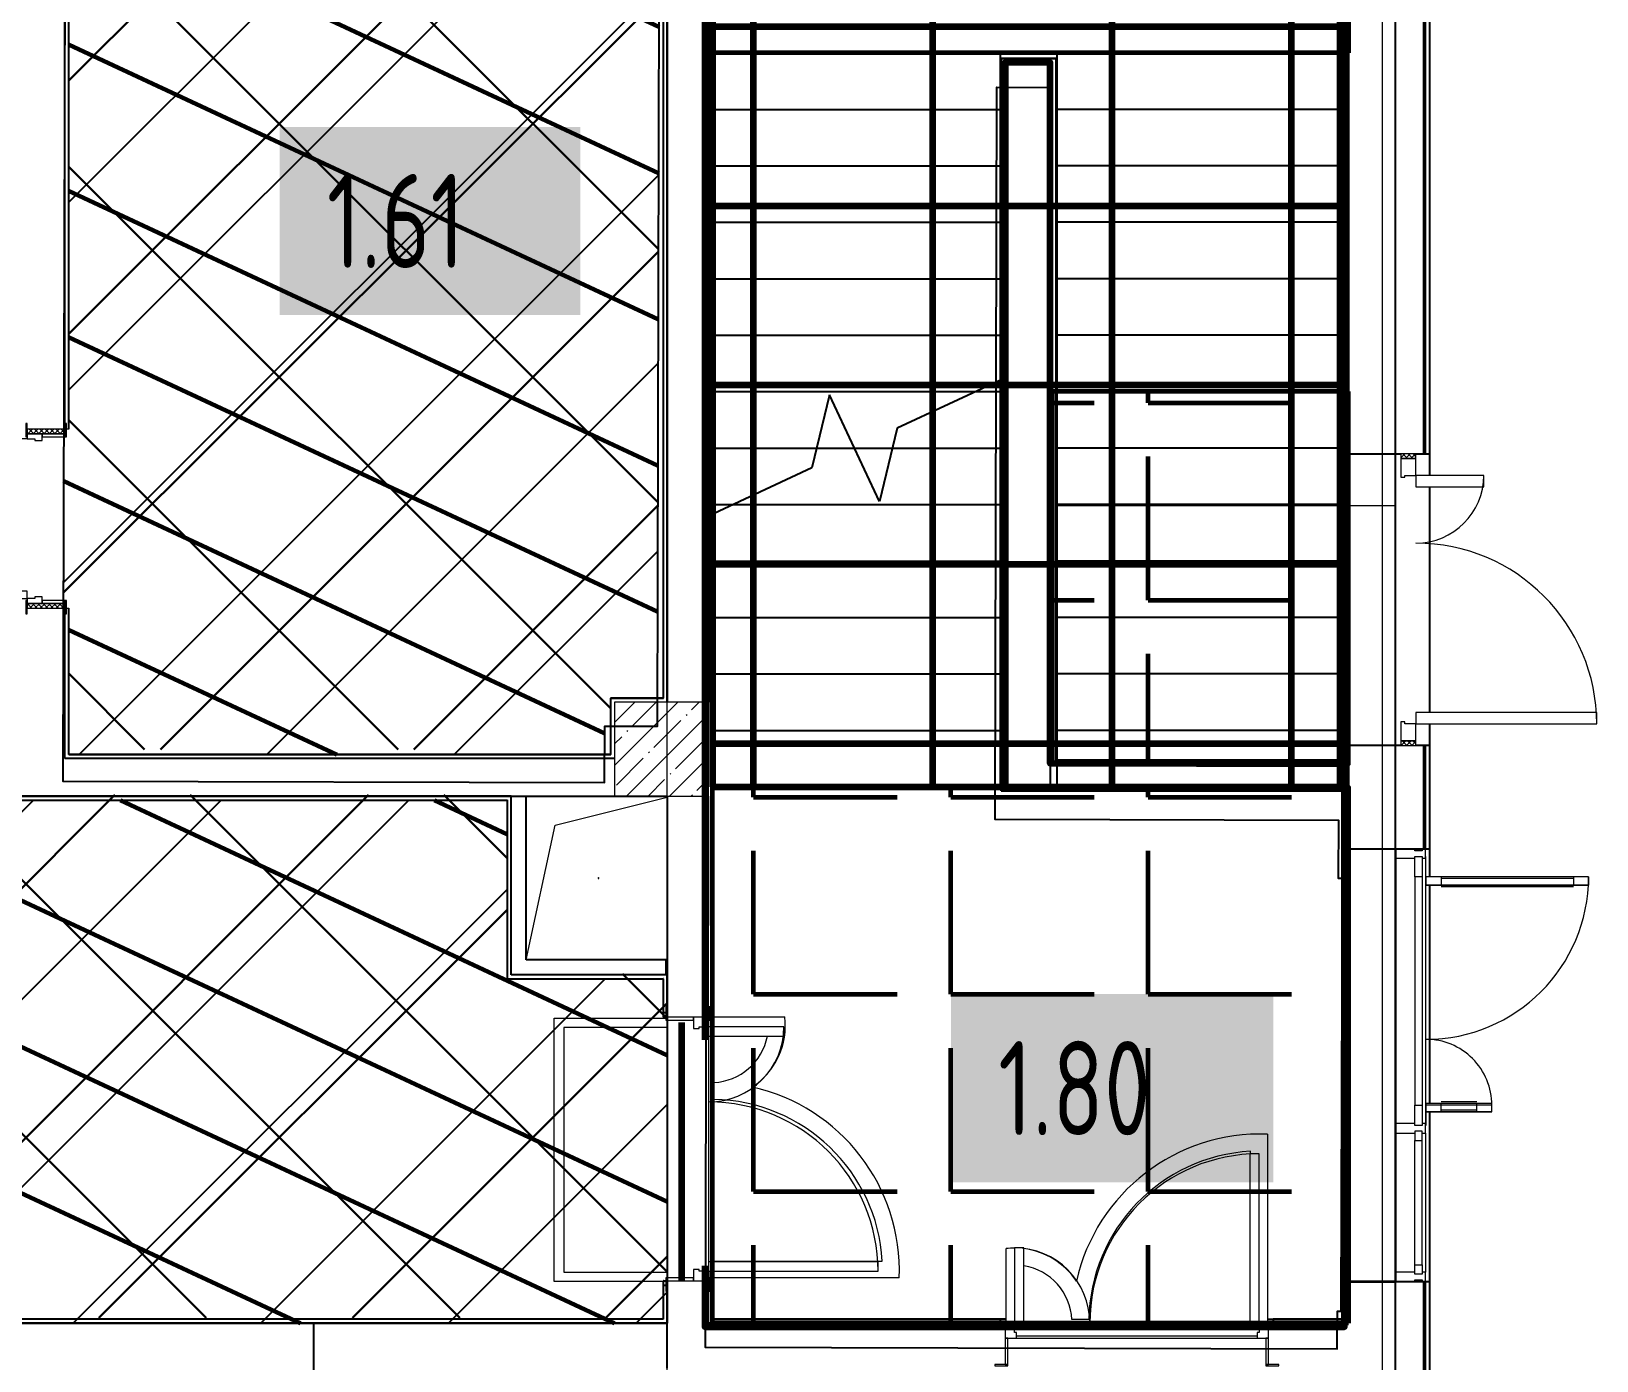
# Model space of a CAD drawing. Header units: millimetres. Extents: x -164500 to 426394, y -23753 to 102118.
# Drawn here: x 117896 to 126213, y 10264 to 17329 of the extents above; entities that cross this region are included whole.
import ezdxf

# ---------------------------------------------------------------- set-up
doc = ezdxf.new("R2010")
doc.units = ezdxf.units.MM
for name, color, linetype, lineweight in [('0) шлифовка', 5, 'Continuous', 60), ('284 стык. профилей', 1, 'Continuous', 120), ('336 лестницы', 150, 'Continuous', 120), ('374 ПК-4', 211, 'Continuous', 120), ('469 плитка КР10 лестницы', 130, 'Continuous', 60), ('474 плитка КР-1.1 лестницы', 150, 'Continuous', 60), ('5.2) Л-1 Линолеум', 100, 'Continuous', 30), ('A-DETL-GENF', 7, 'Continuous', 9), ('A-DOOR-2', 7, 'Continuous', 5), ('A-DOOR-FRAM-2', 7, 'Continuous', 5), ('A-FLOR', 7, 'Continuous', 9), ('A-GENM', 7, 'Continuous', 9), ('A-GLAZ', 7, 'Continuous', 9), ('A-GLAZ-1', 7, 'Continuous', 5), ('A-GLAZ-CWMG', 7, 'Continuous', 9), ('A-GLAZ-CWMG-1', 7, 'Continuous', 20), ('S-COLS-1', 7, 'Continuous', 5), ('Оси', 7, 'Continuous', 9)]:
    doc.layers.add(name, color=color, linetype=linetype, lineweight=lineweight)
doc.layers.add('2) защита вин плитк', color=6, linetype='Continuous')
doc.layers.add('3.2.2) Нал-ой пол 4 вып', color=3, linetype='Continuous')
doc.layers.add('A-DOOR-1', color=7, linetype='Continuous', lineweight=5, true_color=0xc0c0c0)
doc.layers.add('A-DOOR-FRAM-1', color=7, linetype='Continuous', lineweight=5, true_color=0xc0c0c0)
doc.styles.add('СПДС', font='ГОСТ тип А.ttf', dxfattribs={"width": 0.9})
pattern_1 = [(0, (205553.1, 26879), (0, 1047.75), [762, -285.75]), (90, (205553.1, 26879), (-1047.75, 6e-14), [762, -285.75])]

# ---------------------------------------------------------------- blocks, each defined once
blk = doc.blocks.new('110_Дверь_СКБ_2Ст - Д-5_п_ Из игровой в коридор-32679362-Объем проектирования 1 этажа')
at = {"layer": 'A-DOOR-1'}
for p, q in [((662.5, 1010), (612.5, 1010)), ((612.5, 1010), (612.5, 110)), ((662.5, 110), (662.5, 1010)), ((-637.5, 510), (-637.5, 110)), ((-587.5, 510), (-637.5, 510)), ((-587.5, 110), (-587.5, 510)), ((-637.5, 110), (-587.5, 110)), ((612.5, 110), (662.5, 110))]:
    blk.add_line(p, q, dxfattribs=at)
for centre, radius, start, end in [((662.5, 110), 900, 90, 180), ((-637.5, 110), 400, 360, 90)]:
    blk.add_arc(centre, radius, start, end, dxfattribs=at)
at = {"layer": 'A-DOOR-FRAM-1'}
for p, q in [((-672.5, 118), (-742.5, 118)), ((-742.5, 118), (-742.5, 110)), ((-742.5, 110), (-672.5, 110)), ((-637.5, 110), (-687.5, 110)), ((-687.5, 110), (-687.5, 30)), ((-672.5, 110), (-672.5, 118)), ((-637.5, 60), (-637.5, 110)), ((662.5, 110), (662.5, 60)), ((712.5, 110), (662.5, 110)), ((767.5, 118), (697.5, 118)), ((697.5, 118), (697.5, 110)), ((697.5, 110), (767.5, 110)), ((712.5, 30), (712.5, 110)), ((767.5, 110), (767.5, 118)), ((-687.5, 30), (-627.5, 30)), ((-672.5, 30), (-687.5, 30)), ((-687.5, 30), (-687.5, -110)), ((-672.5, -110), (-672.5, 30)), ((-627.5, 60), (-637.5, 60)), ((-627.5, 30), (-627.5, 60)), ((662.5, 60), (652.5, 60)), ((652.5, 60), (652.5, 30)), ((652.5, 30), (712.5, 30)), ((712.5, 30), (697.5, 30)), ((697.5, 30), (697.5, -110)), ((712.5, -110), (712.5, 30)), ((-672.5, -110), (-742.5, -110)), ((-742.5, -110), (-742.5, -118)), ((-742.5, -118), (-672.5, -118)), ((-687.5, -110), (-672.5, -110)), ((-672.5, -118), (-672.5, -110)), ((697.5, -110), (712.5, -110)), ((767.5, -110), (697.5, -110)), ((697.5, -110), (697.5, -118)), ((697.5, -118), (767.5, -118)), ((767.5, -118), (767.5, -110))]:
    blk.add_line(p, q, dxfattribs=at)
blk = doc.blocks.new('110_Дверь_СКБ_2Ст - Д-1_л_Лестничная клетка EIS60 2-V69-Объем проектирования 1 этажа')
at = {"layer": 'A-DOOR-1'}
for p, q in [((662.5, 1010), (612.5, 1010)), ((612.5, 1010), (612.5, 110)), ((662.5, 110), (662.5, 1010)), ((-637.5, 510), (-637.5, 110)), ((-587.5, 510), (-637.5, 510)), ((-587.5, 110), (-587.5, 510)), ((-637.5, 110), (-587.5, 110)), ((612.5, 110), (662.5, 110))]:
    blk.add_line(p, q, dxfattribs=at)
for centre, radius, start, end in [((662.5, 110), 900, 90, 180), ((-637.5, 110), 400, 360, 90)]:
    blk.add_arc(centre, radius, start, end, dxfattribs=at)
at = {"layer": 'A-DOOR-FRAM-1'}
for p, q in [((-672.5, 118), (-742.5, 118)), ((-742.5, 118), (-742.5, 110)), ((-742.5, 110), (-672.5, 110)), ((-637.5, 110), (-687.5, 110)), ((-687.5, 110), (-687.5, 30)), ((-672.5, 110), (-672.5, 118)), ((-637.5, 60), (-637.5, 110)), ((662.5, 110), (662.5, 60)), ((712.5, 110), (662.5, 110)), ((767.5, 118), (697.5, 118)), ((697.5, 118), (697.5, 110)), ((697.5, 110), (767.5, 110)), ((712.5, 30), (712.5, 110)), ((767.5, 110), (767.5, 118)), ((-687.5, 30), (-627.5, 30)), ((-672.5, 30), (-687.5, 30)), ((-687.5, 30), (-687.5, -110)), ((-672.5, -110), (-672.5, 30)), ((-627.5, 60), (-637.5, 60)), ((-627.5, 30), (-627.5, 60)), ((662.5, 60), (652.5, 60)), ((652.5, 60), (652.5, 30)), ((652.5, 30), (712.5, 30)), ((712.5, 30), (697.5, 30)), ((697.5, 30), (697.5, -110)), ((712.5, -110), (712.5, 30)), ((-672.5, -110), (-742.5, -110)), ((-742.5, -110), (-742.5, -118)), ((-742.5, -118), (-672.5, -118)), ((-687.5, -110), (-672.5, -110)), ((-672.5, -118), (-672.5, -110)), ((697.5, -110), (712.5, -110)), ((767.5, -110), (697.5, -110)), ((697.5, -110), (697.5, -118)), ((697.5, -118), (767.5, -118)), ((767.5, -118), (767.5, -110))]:
    blk.add_line(p, q, dxfattribs=at)
blk = doc.blocks.new('110_Дверь_СКБ_1Ст_Внутренняя1 - Д-14_п_ 950x2100h_охрана-33310230-Объем проектирования 1 этажа')
at = {"layer": 'A-DOOR-2'}
h = blk.add_hatch(dxfattribs=at)
h.set_pattern_fill('FP_33', color=256, style=0, pattern_type=2)
h.set_pattern_definition([(135, (1826.41, 164.685), (-14.14214, -14.14214), []), (225, (1826.41, 164.685), (14.14214, -14.14214), [])])
h.paths.add_polyline_path([(462.5, -100), (487.5, -100), (487.5, 100), (462.5, 99.4), (462.5, -75.3)])
at = {"layer": 'A-DOOR-FRAM-2'}
h = blk.add_hatch(dxfattribs=at)
h.set_pattern_fill('FP_34', color=256, style=0, pattern_type=2)
h.set_pattern_definition([(45, (-296.384, 164.685), (-14.1421, 14.1421), []), (135, (-296.384, 164.685), (-14.1421, -14.1421), [])])
h.paths.add_polyline_path([(-462.5, -100), (-437.5, -100), (-437.5, 100), (-462.5, 100)])
at = {"layer": 'A-DOOR-1'}
for p, q in [((-412.5, 950), (-412.5, 100)), ((-372.5, 950), (-412.5, 950)), ((-372.5, 100), (-372.5, 950)), ((-412.5, 100), (-372.5, 100))]:
    blk.add_line(p, q, dxfattribs=at)
blk.add_arc((-412.5, 100), 850, 360, 90, dxfattribs=at)
at = {"layer": 'A-DOOR-FRAM-1'}
for p, q in [((-422.5, 108), (-492.5, 108)), ((-492.5, 108), (-492.5, 100)), ((-492.5, 100), (-422.5, 100)), ((-437.5, 100), (-462.5, 100)), ((-462.5, 100), (-462.5, -100)), ((-412.5, 100), (-437.5, 100)), ((-437.5, 100), (-437.5, 20)), ((-437.5, -100), (-437.5, 100)), ((-422.5, 100), (-437.5, 100)), ((-437.5, 100), (-437.5, 99)), ((-437.5, 99), (-422.5, 99)), ((-422.5, 100), (-422.5, 108)), ((-422.5, 99), (-422.5, 100)), ((-412.5, 60), (-412.5, 100)), ((437.5, 100), (437.5, 60)), ((462.5, 100), (437.5, 100)), ((517.5, 108), (447.5, 108)), ((447.5, 108), (447.5, 100)), ((462.5, 100), (447.5, 100)), ((447.5, 100), (447.5, 99)), ((447.5, 100), (517.5, 100)), ((447.5, 99), (462.5, 99)), ((462.5, 20), (462.5, 100)), ((487.5, 100), (462.5, 100)), ((462.5, 100), (462.5, -100)), ((462.5, 99), (462.5, 100)), ((487.5, -100), (487.5, 100)), ((517.5, 100), (517.5, 108)), ((-437.5, 20), (-402.5, 20)), ((-422.5, 20), (-437.5, 20)), ((-437.5, 20), (-437.5, -100)), ((-422.5, -100), (-422.5, 20)), ((-402.5, 60), (-412.5, 60)), ((-402.5, 20), (-402.5, 60)), ((437.5, 60), (427.5, 60)), ((427.5, 60), (427.5, 20)), ((427.5, 20), (462.5, 20)), ((462.5, 20), (447.5, 20)), ((447.5, 20), (447.5, -100)), ((462.5, -100), (462.5, 20)), ((-422.5, -100), (-492.5, -100)), ((-492.5, -100), (-492.5, -108)), ((-492.5, -108), (-422.5, -108)), ((-462.5, -100), (-437.5, -100)), ((-437.5, -100), (-422.5, -100)), ((-422.5, -108), (-422.5, -100)), ((447.5, -100), (462.5, -100)), ((517.5, -100), (447.5, -100)), ((447.5, -100), (447.5, -108)), ((447.5, -108), (517.5, -108)), ((462.5, -100), (487.5, -100)), ((517.5, -108), (517.5, -100))]:
    blk.add_line(p, q, dxfattribs=at)
blk = doc.blocks.new('GM_Отверстие прямоугольное _в плите_ - Отверстие-22722736-Объем проектирования 1 этажа')
at = {"layer": 'A-GENM'}
for p, q in [((-231, 281), (365, 430)), ((-385, -435), (-231, 281)), ((365, -435), (360, -435)), ((360, -435), (365, -435))]:
    blk.add_line(p, q, dxfattribs=at)
for start, end in [(360, 180), (180, 360)]:
    blk.add_arc((0, 0), 2.5, start, end, dxfattribs=at)
blk = doc.blocks.new('110_Дверь_СКБ_2Ст_Наружная - ДН-3_1_л__ Двухстворчатая 1200 х2900 из подвала EI30-23667726-Объем проектирования 1 этажа')
at = {"layer": 'A-DOOR-2'}
h = blk.add_hatch(dxfattribs=at)
h.set_pattern_fill('FP_165', color=256, style=0, pattern_type=2)
h.set_pattern_definition([(135, (1526.41, 143.685), (-14.14214, -14.14214), []), (225, (1526.41, 143.685), (14.14214, -14.14214), [])])
h.paths.add_polyline_path([(794.5, -31), (794.5, 29), (769.5, 29), (769.9, -51), (794.5, -51)])
at = {"layer": 'A-DOOR-FRAM-2'}
h = blk.add_hatch(dxfattribs=at)
h.set_pattern_fill('FP_166', color=256, style=0, pattern_type=2)
h.set_pattern_definition([(45, (-596.384, 143.685), (-14.1421, 14.1421), []), (135, (-596.384, 143.685), (-14.1421, -14.1421), [])])
h.paths.add_polyline_path([(-730.5, -31), (-730.5, 29), (-755.5, 29), (-755.5, -51), (-730.5, -51)])
at = {"layer": 'A-DOOR-1'}
for p, q in [((679.5, 989), (619.5, 989)), ((619.5, 989), (619.5, 29)), ((679.5, 29), (679.5, 989)), ((-640.5, 389), (-640.5, 29)), ((-580.5, 389), (-640.5, 389)), ((-580.5, 29), (-580.5, 389)), ((-640.5, 29), (-580.5, 29)), ((619.5, 29), (679.5, 29))]:
    blk.add_line(p, q, dxfattribs=at)
for centre, radius, start, end in [((679.5, 29), 960, 90, 180), ((-640.5, 29), 360, 0, 90)]:
    blk.add_arc(centre, radius, start, end, dxfattribs=at)
at = {"layer": 'A-DOOR-FRAM-1'}
for p, q in [((-730.5, 29), (-755.5, 29)), ((-755.5, 29), (-755.5, -51)), ((-640.5, 29), (-730.5, 29)), ((-730.5, 29), (-730.5, -51)), ((-730.5, -51), (-730.5, 29)), ((-640.5, -31), (-640.5, 29)), ((679.5, 29), (679.5, -31)), ((769.5, 29), (679.5, 29)), ((769.5, -51), (769.5, 29)), ((794.5, 29), (769.5, 29)), ((769.5, 29), (769.5, -51)), ((794.5, -51), (794.5, 29)), ((-755.5, -51), (-730.5, -51)), ((-730.5, -51), (-630.5, -51)), ((-630.5, -31), (-640.5, -31)), ((-630.5, -51), (-630.5, -31)), ((679.5, -31), (669.5, -31)), ((669.5, -31), (669.5, -51)), ((669.5, -51), (769.5, -51)), ((769.5, -51), (794.5, -51))]:
    blk.add_line(p, q, dxfattribs=at)
blk = doc.blocks.new('PNS_Панель прямоугольная - Нр_Стекло - 40мм-24160822-Объем проектирования 1 этажа')
at = {"layer": 'A-GLAZ'}
for p, q in [((-380, 0), (-380, 40)), ((-380, 40), (-330, 40)), ((-330, 40), (-330, 0)), ((380, 40), (330, 40)), ((330, 40), (330, 0)), ((380, 0), (380, 40)), ((-330, 0), (-380, 0)), ((330, 0), (380, 0))]:
    blk.add_line(p, q, dxfattribs=at)
at = {"layer": 'A-GLAZ-1'}
for p, q in [((-330, 40), (330, 40)), ((-330, 0), (330, 0))]:
    blk.add_line(p, q, dxfattribs=at)
blk = doc.blocks.new('Прямоугольный импост - Импост структурный с накладкой - 160мм-23689442-Объем проектирования 1 этажа')
at = {"layer": 'A-GLAZ-CWMG'}
for p, q in [((125081, 11610), (125081, 10870)), ((125238, 11610), (125238, 10870))]:
    blk.add_line(p, q, dxfattribs=at)
blk = doc.blocks.new('Прямоугольный импост - Импост структурный с накладкой - 160мм-18691760-Объем проектирования 1 этажа')
at = {"layer": 'A-GLAZ-CWMG-1'}
for p, q in [((-50, 0), (-50, 17)), ((-50, 17), (0, 17)), ((0, 0), (-10, 0)), ((-10, 0), (-10, -40)), ((0, 17), (0, 0)), ((-50, -140), (-50, -40)), ((-10, -40), (0, -40)), ((0, -40), (0, -140)), ((0, -140), (-50, -140))]:
    blk.add_line(p, q, dxfattribs=at)
blk = doc.blocks.new('Дверь_Витражная_СКБ_2Ст - ВН-6-31912847-Объем проектирования 1 этажа')
at = {"layer": 'A-DETL-GENF'}
for p, q in [((-715, -20), (-715, -17)), ((-715, -17), (-715, -20)), ((-607, -20), (-715, -20)), ((-715, -20), (-607, -20)), ((-598, -20), (-643, -20)), ((-643, -370), (-643, -20)), ((-598, -20), (-643, -20)), ((-643, -20), (-643, -370)), ((-607, -17), (-607, -20)), ((-607, -20), (-607, -17)), ((-598, -370), (-598, -20)), ((-598, -370), (-598, -20)), ((562, -20), (607, -20)), ((562, -884), (562, -20)), ((562, -20), (562, -884)), ((607, -20), (562, -20)), ((607, -17), (607, -20)), ((607, -17), (607, -20)), ((607, -884), (607, -20)), ((607, -884), (607, -20)), ((607, -20), (715, -20)), ((607, -20), (715, -20)), ((715, -20), (715, -17)), ((715, -20), (715, -17)), ((-643, -100), (-598, -100)), ((-633, -290), (-633, -100)), ((-589, -290), (-589, -100)), ((553, -804), (553, -100)), ((607, -100), (562, -100)), ((597, -804), (597, -100)), ((-643, -290), (-598, -290)), ((-643, -370), (-598, -370)), ((-643, -370), (-598, -370)), ((607, -804), (562, -804)), ((607, -884), (562, -884)), ((562, -884), (607, -884))]:
    blk.add_line(p, q, dxfattribs=at)
at = {"layer": 'A-DOOR-1'}
for p, q in [((-715, 40), (-607, 40)), ((-715, 0), (-715, 40)), ((-607, 40), (-607, 0)), ((607, 40), (715, 40)), ((607, 0), (607, 40)), ((715, 40), (715, 0)), ((-607, 0), (-715, 0)), ((-607, -370), (-607, -20)), ((715, 0), (607, 0)), ((607, -884), (607, -20))]:
    blk.add_line(p, q, dxfattribs=at)
for centre, radius, start, end in [((-607, -20), 350, 270, 0), ((607, -20), 864, 180, 270)]:
    blk.add_arc(centre, radius, start, end, dxfattribs=at)
blk = doc.blocks.new('Прямоугольный импост - Импост структурный с накладкой - 160мм-23689444-Объем проектирования 1 этажа')
at = {"layer": 'A-GLAZ-CWMG'}
for p, q in [((125081, 13070), (125081, 11660)), ((125238, 13070), (125238, 11660)), ((125181, 12972), (125181, 11758)), ((125221, 12972), (125221, 11758))]:
    blk.add_line(p, q, dxfattribs=at)
blk = doc.blocks.new('Прямоугольный импост - Импост структурный с накладкой - 160мм-22960522-Объем проектирования 1 этажа')
at = {"layer": 'A-GLAZ-CWMG-1'}
for p, q in [((-25, 0), (-25, 17)), ((-25, 17), (25, 17)), ((25, 17), (25, 0)), ((-25, -140), (-25, -40)), ((25, -40), (25, -140)), ((25, -140), (-25, -140))]:
    blk.add_line(p, q, dxfattribs=at)
blk = doc.blocks.new('Прямоугольный импост - Импост структурный с накладкой - 160мм-18691766-Объем проектирования 1 этажа')
at = {"layer": 'A-GLAZ-CWMG-1'}
for p, q in [((0, 17), (-50, 17)), ((-50, 17), (-50, 0)), ((-10, -40), (-10, 0)), ((-10, 0), (0, 0)), ((0, 0), (0, 17)), ((-50, -40), (-50, -140)), ((0, -40), (-10, -40)), ((0, -140), (0, -40)), ((-50, -140), (0, -140))]:
    blk.add_line(p, q, dxfattribs=at)
blk = doc.blocks.new('BSC_Колонна _Прямоугольная - 500х500-22291386-Объем проектирования 1 этажа')
at = {"layer": 'S-COLS-1'}
h = blk.add_hatch(dxfattribs=at)
h.set_pattern_fill('FP_171', color=256, style=0, pattern_type=2)
h.set_pattern_definition([(45, (-121180, -13650), (-114.04925, 114.04925), []), (45, (-121065.95, -13650), (-114.04925, 114.04925), [201.613, -40.323, 6.706, -33.617])])
h.paths.add_polyline_path([(109, -250), (250, -250), (250, 250), (-250, 250), (-250, -250), (99.8, -250)])
for p, q in [((250, 250), (-250, 250)), ((-250, 250), (-250, -250)), ((250, -250), (250, 250)), ((-250, -250), (250, -250))]:
    blk.add_line(p, q, dxfattribs=at)

msp = doc.modelspace()

# ---------------------------------------------------------------- hatches: boundary and pattern name
at = {"layer": '0) шлифовка', "true_color": 0x2776bb}
h = msp.add_hatch(dxfattribs=at)
h.set_pattern_fill('ANSI31', color=152, scale=222, angle=110)
h.paths.add_polyline_path([(121233.255, 18293.939), (120953.755, 18294.595), (120953.805, 18315.595), (120724.417, 18316.133), (118095.702, 18322.304), (118095.702, 15213.938), (118082.702, 15173.938), (118067.922, 15173.938), (118065.88, 14303.938), (118074.702, 14303.938), (118082.702, 14303.938), (118082.702, 14263.938), (118095.702, 14263.938), (118095.702, 13484.938), (120941.965, 13484.938), (120942.321, 13636.609), (120973.702, 13636.535), (120973.702, 13784.938), (121222.67, 13784.938)])
h = msp.add_hatch(dxfattribs=at)
h.set_pattern_fill('ANSI31', color=152, scale=222, angle=110)
h.paths.add_polyline_path([(120423.702, 13242.938), (98764.702, 13242.938), (98764.702, 11204.938), (100894.702, 11204.938), (100894.702, 10463.938), (121274.702, 10463.938), (121274.702, 12292.938), (120423.702, 12292.938)])
at = {"layer": '2) защита вин плитк'}
h = msp.add_hatch(dxfattribs=at)
h.set_pattern_fill('ANSI31', color=256, scale=222)
h.paths.add_polyline_path([(121233.255, 18293.939), (120953.755, 18294.595), (120953.805, 18315.595), (120724.417, 18316.133), (118095.702, 18322.304), (118095.702, 15213.938), (118082.702, 15173.938), (118067.922, 15173.938), (118065.88, 14303.938), (118074.702, 14303.938), (118082.702, 14303.938), (118082.702, 14263.938), (118095.702, 14263.938), (118095.702, 13484.938), (120941.965, 13484.938), (120942.321, 13636.609), (120973.702, 13636.535), (120973.702, 13784.938), (121222.67, 13784.938)])
h = msp.add_hatch(dxfattribs=at)
h.set_pattern_fill('ANSI31', color=256, scale=222)
h.paths.add_polyline_path([(120423.702, 13242.938), (98764.702, 13242.938), (98764.702, 11204.938), (100894.702, 11204.938), (100894.702, 10463.938), (121274.702, 10463.938), (121274.702, 12292.938), (120423.702, 12292.938)])
at = {"layer": '3.2.2) Нал-ой пол 4 вып'}
h = msp.add_hatch(dxfattribs=at)
h.set_pattern_fill('ANSI31', color=256, scale=222)
h.paths.add_polyline_path([(121233.255, 18293.939), (120953.755, 18294.595), (120953.805, 18315.595), (120724.417, 18316.133), (118095.702, 18322.304), (118095.702, 15213.938), (118082.702, 15173.938), (118067.922, 15173.938), (118065.88, 14303.938), (118074.702, 14303.938), (118082.702, 14303.938), (118082.702, 14263.938), (118095.702, 14263.938), (118095.702, 13484.938), (120941.965, 13484.938), (120942.321, 13636.609), (120973.702, 13636.535), (120973.702, 13784.938), (121222.67, 13784.938)])
h = msp.add_hatch(dxfattribs=at)
h.set_pattern_fill('ANSI31', color=256, scale=222)
h.paths.add_polyline_path([(120423.702, 13242.938), (98764.702, 13242.938), (98764.702, 11204.938), (100894.702, 11204.938), (100894.702, 10463.938), (121274.702, 10463.938), (121274.702, 12292.938), (120423.702, 12292.938)])
at = {"layer": '336 лестницы'}
h = msp.add_hatch(dxfattribs=at)
h.set_pattern_fill('ANSI37', color=256, scale=300, angle=45)
h.set_pattern_definition([(90, (205553.1, 26879), (-952.5, 0), []), (180, (205553.1, 26879), (-6e-14, -952.5), [])])
h.paths.add_polyline_path([(121514.702, 13313.938), (124850.729, 13313.938), (124850.729, 18276.438), (121514.702, 18276.438)])
at = {"layer": '469 плитка КР10 лестницы'}
h = msp.add_hatch(dxfattribs=at)
h.set_pattern_fill('ANGLE', color=256, scale=150)
h.set_pattern_definition(pattern_1)
h.paths.add_polyline_path([(124894.702, 15413.938), (123319.702, 15413.938), (123319.702, 13433.938), (124894.702, 13433.938)])
h = msp.add_hatch(dxfattribs=at)
h.set_pattern_fill('ANGLE', color=256, scale=150)
h.set_pattern_definition(pattern_1)
h.paths.add_polyline_path([(124894.702, 10463.938), (121515.702, 10463.938), (121515.702, 13313.938), (124894.702, 13313.938)])
at = {"layer": '474 плитка КР-1.1 лестницы'}
h = msp.add_hatch(dxfattribs=at)
h.set_pattern_fill('ANGLE', color=256, scale=150)
h.set_pattern_definition(pattern_1)
h.paths.add_polyline_path([(124894.702, 17213.938), (121494.702, 17213.938), (121494.702, 18713.938), (124894.702, 18713.938)])
at = {"layer": '5.2) Л-1 Линолеум'}
h = msp.add_hatch(dxfattribs=at)
h.set_pattern_fill('ANSI37', color=256, scale=300)
h.paths.add_polyline_path([(121233.255, 18321.775), (120953.755, 18322.431), (120953.805, 18343.431), (120724.417, 18343.97), (118095.702, 18350.14), (118095.702, 15241.774), (118082.702, 15201.774), (118067.922, 15201.774), (118065.88, 14331.774), (118074.702, 14331.774), (118082.702, 14331.774), (118082.702, 14291.774), (118095.702, 14291.774), (118095.702, 13512.774), (120941.965, 13512.774), (120942.321, 13664.445), (120973.702, 13664.372), (120973.702, 13812.774), (121222.67, 13812.774)])
h = msp.add_hatch(dxfattribs=at)
h.set_pattern_fill('ANSI37', color=256, scale=300)
h.paths.add_polyline_path([(120423.702, 13270.774), (98764.702, 13270.774), (98764.702, 11232.774), (100894.702, 11232.774), (100894.702, 10491.774), (121274.702, 10491.774), (121274.702, 12320.774), (120423.702, 12320.774)])

# ---------------------------------------------------------------- linework, layer by layer
for p, q in [((125294.702, 15083.938), (125294.702, 21413.938)), ((125297.702, 15083.938), (125297.702, 21416.938)), ((125302.702, 15083.938), (125302.702, 21421.938)), ((125324.702, 21443.938), (125324.702, 14968.938)), ((125144.702, 8763.982), (125144.702, 21263.938)), ((118095.702, 15213.938), (118095.702, 18742.938)), ((121494.702, 18713.938), (121494.702, 17213.938)), ((124894.702, 18713.938), (124894.702, 15083.938)), ((124894.702, 17213.938), (124894.702, 18713.938)), ((121514.702, 16094.348), (121514.702, 18693.938)), ((121515.702, 16094.348), (121515.702, 18692.938)), ((124873.702, 18692.938), (124873.702, 15083.938)), ((124874.702, 18693.938), (124874.702, 15413.938)), ((121274.702, 18463.938), (121274.702, 13763.938)), ((121274.702, 13763.938), (121274.702, 18463.938)), ((121494.702, 13763.938), (121494.702, 18463.938)), ((121253.702, 18442.938), (121253.702, 13784.938)), ((118074.702, 15243.938), (118074.702, 17538.938)), ((121494.702, 17213.938), (123044.702, 17213.938)), ((121494.702, 15413.938), (121494.702, 17213.938)), ((121494.702, 17213.938), (123044.702, 17213.938)), ((121514.702, 17213.938), (123044.702, 17213.938)), ((121514.702, 17213.938), (123044.702, 17213.938)), ((123044.702, 17213.938), (123344.702, 17213.938)), ((123044.702, 15475.326), (123044.702, 17213.938)), ((123044.702, 17213.938), (123344.702, 17213.938)), ((123044.702, 16913.938), (123044.702, 17213.938)), ((123048.702, 17184.938), (123340.702, 17184.938)), ((123048.702, 17184.938), (123048.702, 13293.938)), ((123049.702, 17184.938), (123049.702, 17183.938)), ((123339.702, 17183.938), (123049.702, 17183.938)), ((123049.702, 13292.938), (123049.702, 17183.938)), ((123069.702, 17163.938), (123069.702, 13313.938)), ((123319.702, 17163.938), (123069.702, 17163.938)), ((123319.702, 13433.938), (123319.702, 17163.938)), ((123340.702, 17183.938), (123339.702, 17183.938)), ((123339.702, 17183.938), (123339.702, 17163.938)), ((123339.702, 17163.938), (123339.702, 13453.938)), ((123340.702, 17184.938), (123340.702, 13453.938)), ((124894.702, 17213.938), (123344.702, 17213.938)), ((123344.702, 17213.938), (123344.702, 13313.938)), ((124894.702, 17213.938), (123344.702, 17213.938)), ((124874.702, 17213.938), (123344.702, 17213.938)), ((123344.702, 17213.938), (123344.702, 16913.938)), ((124874.702, 17213.938), (123344.702, 17213.938)), ((124894.702, 17213.938), (124894.702, 13313.938)), ((121494.702, 16913.938), (123044.702, 16913.938)), ((121494.702, 16913.938), (123044.702, 16913.938)), ((121514.702, 16913.938), (123044.702, 16913.938)), ((121514.702, 16913.938), (123044.702, 16913.938)), ((123044.702, 16613.938), (123044.702, 16913.938)), ((124894.702, 16913.938), (123344.702, 16913.938)), ((124894.702, 16913.938), (123344.702, 16913.938)), ((123344.702, 16913.938), (123344.702, 16613.938)), ((124874.702, 16913.938), (123344.702, 16913.938)), ((124874.702, 16913.938), (123344.702, 16913.938)), ((121494.702, 16613.938), (123044.702, 16613.938)), ((121494.702, 16613.938), (123044.702, 16613.938)), ((121514.702, 16613.938), (123044.702, 16613.938)), ((121514.702, 16613.938), (123044.702, 16613.938)), ((123044.702, 16313.938), (123044.702, 16613.938)), ((124894.702, 16613.938), (123344.702, 16613.938)), ((124894.702, 16613.938), (123344.702, 16613.938)), ((123344.702, 16613.938), (123344.702, 16313.938)), ((124874.702, 16613.938), (123344.702, 16613.938)), ((124874.702, 16613.938), (123344.702, 16613.938)), ((121494.702, 16313.938), (123044.702, 16313.938)), ((121494.702, 16313.938), (123044.702, 16313.938)), ((121514.702, 16313.938), (123044.702, 16313.938)), ((121514.702, 16313.938), (123044.702, 16313.938)), ((123044.702, 16013.938), (123044.702, 16313.938)), ((124894.702, 16313.938), (123344.702, 16313.938)), ((124894.702, 16313.938), (123344.702, 16313.938)), ((123344.702, 16313.938), (123344.702, 16013.938)), ((124874.702, 16313.938), (123344.702, 16313.938)), ((124874.702, 16313.938), (123344.702, 16313.938)), ((121514.702, 16085.016), (121514.702, 16094.348)), ((121514.702, 16094.348), (121515.702, 16094.348)), ((121515.702, 16085.016), (121514.702, 16085.016)), ((121514.702, 16085.016), (121514.702, 12113.938)), ((121515.702, 16094.348), (121515.702, 16085.016)), ((121515.702, 13612.366), (121515.702, 16085.016)), ((121494.702, 16013.938), (123044.702, 16013.938)), ((121494.702, 16013.938), (123044.702, 16013.938)), ((121514.298, 16013.938), (123044.702, 16013.938)), ((121514.298, 16013.938), (123044.702, 16013.938)), ((123044.702, 15713.938), (123044.702, 16013.938)), ((124894.702, 16013.938), (123344.702, 16013.938)), ((124894.702, 16013.938), (123344.702, 16013.938)), ((123344.702, 16013.938), (123344.702, 15713.938)), ((124874.702, 16013.938), (123344.702, 16013.938)), ((124874.702, 16013.938), (123344.702, 16013.938)), ((121494.702, 15713.938), (123044.702, 15713.938)), ((121494.702, 15713.938), (123044.702, 15713.938)), ((121514.702, 15713.938), (123044.702, 15713.938)), ((121514.702, 15713.938), (123044.702, 15713.938)), ((123044.702, 15475.326), (123044.702, 15713.938)), ((124894.702, 15713.938), (123344.702, 15713.938)), ((124894.702, 15713.938), (123344.702, 15713.938)), ((123344.702, 15713.938), (123344.702, 15413.938)), ((124874.702, 15713.938), (123344.702, 15713.938)), ((124874.702, 15713.938), (123344.702, 15713.938)), ((123044.702, 15475.326), (122496.279, 15219.592)), ((123044.702, 15413.938), (123044.702, 15475.326)), ((121494.702, 15413.938), (122913.054, 15413.938)), ((121494.702, 15413.938), (122913.054, 15413.938)), ((121514.702, 15413.938), (122913.054, 15413.938)), ((121514.702, 15413.938), (122913.054, 15413.938)), ((122137.634, 15397.159), (122043.125, 15008.283)), ((122401.77, 14830.717), (122137.634, 15397.159)), ((122913.054, 15413.938), (123044.702, 15413.938)), ((122913.054, 15413.938), (123044.702, 15413.938)), ((123044.702, 15113.938), (123044.702, 15413.938)), ((124894.702, 15413.938), (123344.702, 15413.938)), ((124894.702, 15413.938), (123344.702, 15413.938)), ((124874.702, 15413.938), (123344.702, 15413.938)), ((122496.279, 15219.592), (122401.77, 14830.717)), ((118094.702, 15213.938), (118095.702, 15213.938)), ((121514.702, 15113.938), (122068.802, 15113.938)), ((121514.702, 15113.938), (122068.802, 15113.938)), ((121514.702, 15113.938), (122068.802, 15113.938)), ((121514.702, 15113.938), (122068.802, 15113.938)), ((122068.802, 15113.938), (122269.702, 15113.938)), ((122068.802, 15113.938), (122269.702, 15113.938)), ((122269.702, 15113.938), (122470.601, 15113.938)), ((122269.702, 15113.938), (122470.601, 15113.938)), ((122269.702, 15113.938), (122470.601, 15113.938)), ((122269.702, 15113.938), (122470.601, 15113.938)), ((122470.601, 15113.938), (123044.702, 15113.938)), ((122470.601, 15113.938), (123044.702, 15113.938)), ((123044.702, 14813.938), (123044.702, 15113.938)), ((124894.702, 15113.938), (123344.702, 15113.938)), ((124894.702, 15113.938), (123344.702, 15113.938)), ((124873.702, 15083.938), (124874.702, 15083.938)), ((124874.702, 15083.938), (125172.702, 15083.938)), ((125252.702, 15083.938), (125294.702, 15083.938)), ((125294.702, 15083.938), (125302.702, 15083.938)), ((125302.702, 15083.938), (125324.702, 15083.938)), ((122043.125, 15008.283), (121494.702, 14752.549)), ((125324.702, 14908.938), (125324.702, 13708.938)), ((121514.702, 14813.938), (121626.35, 14813.938)), ((121514.702, 14813.938), (121626.35, 14813.938)), ((121514.702, 14813.938), (121626.35, 14813.938)), ((121514.702, 14813.938), (121626.35, 14813.938)), ((121626.35, 14813.938), (123044.702, 14813.938)), ((121626.35, 14813.938), (123044.702, 14813.938)), ((123044.702, 14513.938), (123044.702, 14813.938)), ((124894.702, 14813.938), (123344.702, 14813.938)), ((124894.702, 14813.938), (123344.702, 14813.938)), ((121514.702, 14513.938), (123044.702, 14513.938)), ((121514.702, 14513.938), (123044.702, 14513.938)), ((123044.702, 14213.938), (123044.702, 14513.938)), ((124894.702, 14513.938), (123344.702, 14513.938)), ((124894.702, 14513.938), (123344.702, 14513.938)), ((118074.702, 13463.938), (118074.702, 14233.938)), ((118095.702, 14263.938), (118094.702, 14263.938)), ((118095.702, 13484.938), (118095.702, 14263.938)), ((121514.702, 14213.938), (123044.702, 14213.938)), ((121514.702, 14213.938), (123044.702, 14213.938)), ((123044.702, 13913.938), (123044.702, 14213.938)), ((124894.702, 14213.938), (123344.702, 14213.938)), ((124894.702, 14213.938), (123344.702, 14213.938)), ((121514.702, 13913.938), (123044.702, 13913.938)), ((121514.702, 13913.938), (123044.702, 13913.938)), ((123044.702, 13613.938), (123044.702, 13913.938)), ((124894.702, 13913.938), (123344.702, 13913.938)), ((124894.702, 13913.938), (123344.702, 13913.938)), ((121253.702, 13784.938), (120973.702, 13784.938)), ((120973.702, 13784.938), (120973.702, 13484.938)), ((121254.702, 13783.938), (121253.702, 13783.938)), ((125324.702, 13648.938), (125324.702, 12835.938)), ((121514.702, 13613.938), (123044.702, 13613.938)), ((121514.702, 13613.938), (123044.702, 13613.938)), ((121515.702, 13613.938), (121514.702, 13613.938)), ((121514.702, 13612.366), (121515.702, 13612.366)), ((121515.702, 13612.366), (121515.702, 12088.938)), ((123044.702, 13313.938), (123044.702, 13613.938)), ((124894.702, 13613.938), (123344.702, 13613.938)), ((124894.702, 13613.938), (123344.702, 13613.938)), ((120974.702, 13483.938), (118094.702, 13483.938)), ((120973.702, 13484.938), (118095.702, 13484.938)), ((124874.702, 13533.938), (124873.702, 13533.938)), ((124873.702, 13533.938), (124873.702, 12983.938)), ((125172.702, 13533.938), (124874.702, 13533.938)), ((124874.702, 12983.938), (124874.702, 13533.938)), ((124894.702, 13313.938), (124894.702, 13533.938)), ((125294.702, 13533.938), (125252.702, 13533.938)), ((125302.702, 13533.938), (125294.702, 13533.938)), ((125294.702, 12983.938), (125294.702, 13533.938)), ((125297.702, 12983.938), (125297.702, 13533.938)), ((125302.702, 12983.938), (125302.702, 13533.938)), ((125324.702, 13533.938), (125302.702, 13533.938)), ((120994.702, 13463.938), (118074.702, 13463.938)), ((124894.702, 13433.938), (123319.702, 13433.938)), ((124874.702, 13454.938), (123339.702, 13454.938)), ((123339.702, 13453.938), (123340.702, 13453.938)), ((123344.702, 13453.938), (123340.702, 13453.938)), ((121514.702, 13313.938), (123044.702, 13313.938)), ((121514.702, 13313.938), (123044.702, 13313.938)), ((123069.702, 13313.938), (124894.702, 13313.938)), ((124894.702, 13313.938), (123344.702, 13313.938)), ((124894.702, 12983.938), (124894.702, 13313.938)), ((115663.702, 13242.938), (120424.702, 13242.938)), ((120444.702, 13263.938), (115664.702, 13263.938)), ((116164.702, 13263.938), (120994.702, 13263.938)), ((120423.702, 13243.938), (120424.702, 13243.938)), ((120423.702, 13243.938), (120423.702, 12292.938)), ((120424.702, 13242.938), (120424.702, 13243.938)), ((120444.702, 12313.938), (120444.702, 13263.938)), ((120524.702, 12393.938), (120524.702, 13263.938)), ((121274.702, 13263.938), (121274.702, 12143.938)), ((121494.702, 12576.441), (121494.702, 13263.938)), ((123048.702, 13292.938), (123048.702, 13293.938)), ((123048.702, 13293.938), (123049.702, 13293.938)), ((123049.702, 13292.938), (123048.702, 13292.938)), ((123049.702, 13293.938), (124874.702, 13293.938)), ((123049.702, 13292.938), (124874.702, 13292.938)), ((121515.702, 13014.438), (121514.702, 13014.438)), ((121515.702, 13013.938), (121514.702, 13013.938)), ((124873.702, 12983.938), (124874.702, 12983.938)), ((124874.702, 12983.938), (125294.702, 12983.938)), ((125294.702, 12983.938), (125302.702, 12983.938)), ((125302.702, 12983.938), (125324.702, 12983.938)), ((125324.702, 12790.938), (125324.702, 11630.938)), ((121269.702, 12393.938), (120524.702, 12393.938)), ((121269.702, 12313.938), (121269.702, 12393.938)), ((121274.702, 12313.938), (120444.702, 12313.938)), ((121274.702, 12143.938), (121274.702, 12313.938)), ((120423.702, 12292.938), (121253.702, 12292.938)), ((121254.702, 12293.938), (121253.702, 12293.938)), ((121253.702, 12292.938), (121253.702, 12088.938)), ((121253.702, 12088.938), (121254.702, 12088.938)), ((121254.702, 12113.938), (121266.702, 12113.938)), ((121502.702, 12113.938), (121514.702, 12113.938)), ((121514.702, 12088.938), (121514.702, 12113.938)), ((121514.702, 12088.938), (121515.702, 12088.938)), ((121514.702, 12038.938), (121514.702, 12088.503)), ((121515.702, 12088.206), (121515.702, 12038.938)), ((121514.702, 10788.938), (121514.702, 11988.938)), ((121515.702, 11988.938), (121515.702, 10788.938)), ((125324.702, 11585.938), (125324.702, -416.062)), ((121514.702, 10704.944), (121514.702, 10738.938)), ((121515.702, 10738.938), (121515.702, 10705.042)), ((121254.702, 10688.938), (121253.702, 10688.938)), ((121253.702, 10688.938), (121253.702, 10484.938)), ((121254.702, 10685.283), (121254.702, 10688.938)), ((121266.702, 10663.938), (121254.702, 10663.938)), ((121514.702, 10663.938), (121502.702, 10663.938)), ((121514.702, 10663.938), (121514.702, 10703.713)), ((121515.702, 10688.938), (121514.702, 10688.938)), ((121514.702, 10663.938), (121514.702, 10483.938)), ((121515.702, 10703.713), (121515.702, 10483.938)), ((124874.702, 10684.938), (124873.702, 10684.938)), ((124873.702, 10684.938), (124873.702, 10484.938)), ((124874.702, 10683.938), (124873.702, 10683.938)), ((124894.702, 10684.938), (124874.702, 10684.938)), ((124874.702, 10483.938), (124874.702, 10684.938)), ((125144.702, 10684.938), (124894.702, 10684.938)), ((124894.702, 10463.938), (124894.702, 10683.938)), ((124894.702, 10683.938), (125144.702, 10683.938)), ((125294.702, 10683.938), (125144.702, 10683.938)), ((125302.702, 10683.938), (125294.702, 10683.938)), ((125294.702, 8763.982), (125294.702, 10683.938)), ((125297.702, 8763.982), (125297.702, 10683.938)), ((125302.702, 8763.982), (125302.702, 10683.938)), ((125324.702, 10683.938), (125302.702, 10683.938)), ((121274.702, 10223.938), (121274.702, 10633.938)), ((121274.702, 10463.938), (121274.702, 10633.938)), ((121494.702, 10463.938), (121494.702, 10633.938)), ((121253.702, 10484.938), (111244.702, 10484.938)), ((121254.702, 10484.938), (121254.702, 10483.938)), ((123044.702, 10483.938), (121514.702, 10483.938)), ((121514.702, 10483.938), (121515.702, 10483.938)), ((123069.702, 10484.938), (121515.702, 10484.938)), ((121515.702, 10483.938), (123044.702, 10483.938)), ((121515.702, 10483.938), (121515.702, 10483.938)), ((123044.702, 10471.938), (123044.702, 10483.938)), ((123044.702, 10483.938), (123069.702, 10483.938)), ((123069.702, 10483.938), (123069.702, 10484.938)), ((124469.702, 10484.938), (124469.702, 10483.938)), ((124469.702, 10484.938), (124864.202, 10484.938)), ((124469.702, 10483.938), (124494.702, 10483.938)), ((124494.702, 10483.938), (124494.702, 10471.938)), ((124873.702, 10483.938), (124494.702, 10483.938)), ((124494.702, 10483.938), (124873.702, 10483.938)), ((124873.702, 10484.938), (124864.202, 10484.938)), ((124864.202, 10483.938), (124864.202, 10484.938)), ((124873.702, 10483.938), (124873.702, 10484.938)), ((124873.702, 10483.938), (124874.702, 10483.938)), ((124873.702, 10483.938), (124874.702, 10483.938)), ((111274.702, 10463.938), (121274.702, 10463.938)), ((119394.702, 10463.938), (119394.702, 5042.938)), ((123014.702, 10463.938), (121494.702, 10463.938)), ((124894.702, 10463.938), (124524.702, 10463.938))]:
    msp.add_line(p, q)
at = {"flags": 128}
msp.add_lwpolyline([(118075.313, 18322.352), (118063.625, 13343.366), (120941.617, 13336.61), (120942.321, 13636.609), (121222.32, 13635.952), (121233.255, 18293.939), (120953.755, 18294.595), (120953.805, 18315.595), (120724.417, 18316.133)], close=True, dxfattribs=at)
for points in [[(121494.861, 18125.824), (121485.046, 13944.746), (121484.046, 13944.748), (121484.041, 13942.489), (121485.041, 13942.486), (121476.573, 10335.346), (124834.564, 10327.463), (124835.033, 10527.463), (124856.033, 10527.413), (124861.43, 12826.407), (124841.43, 12826.454), (124842.156, 13135.453), (123016.161, 13139.739), (123025.297, 17031.729), (123317.296, 17031.043), (123308.54, 13301.053), (124862.536, 13297.406), (124862.575, 13313.938)], [(124862.856, 13433.938), (124866.36, 14926.401), (124846.36, 14926.448), (124849.717, 16356.606), (124848.717, 16356.609), (124852.851, 18117.942)]]:
    msp.add_lwpolyline(points, dxfattribs=at)
msp.add_lwpolyline([(82778.702, 13263.938), (121274.702, 13263.938), (121274.702, 10463.938), (82778.702, 10463.938)], close=True)
at = {"layer": '284 стык. профилей'}
for points in [[(121352.702, 10688.938), (121352.702, 12061.542)], [(123057.702, 10453.938), (124427.582, 10453.938)]]:
    msp.add_lwpolyline(points, dxfattribs=at)
at = {"layer": '336 лестницы'}
msp.add_lwpolyline([(121514.702, 13313.938), (124850.729, 13313.938), (124850.729, 18276.438), (121514.702, 18276.438)], close=True, dxfattribs=at)
at = {"layer": '374 ПК-4'}
for points in [[(121473.702, 10768.938), (121473.702, 10443.938), (124873.702, 10443.938), (124873.702, 18693.938), (121473.702, 18693.938), (121473.702, 11968.938)], [(124862.856, 13433.938), (123308.861, 13437.586), (123308.861, 17163.938), (123069.702, 17163.938), (123069.702, 13313.938), (124862.565, 13309.729)]]:
    msp.add_lwpolyline(points, dxfattribs=at)
at = {"layer": '469 плитка КР10 лестницы'}
for points in [[(124894.702, 15413.938), (123319.702, 15413.938), (123319.702, 13433.938), (124894.702, 13433.938)], [(124894.702, 10463.938), (121515.702, 10463.938), (121515.702, 13313.938), (124894.702, 13313.938)]]:
    msp.add_lwpolyline(points, close=True, dxfattribs=at)
at = {"layer": '474 плитка КР-1.1 лестницы'}
msp.add_lwpolyline([(124894.702, 17213.938), (121494.702, 17213.938), (121494.702, 18713.938), (124894.702, 18713.938)], close=True, dxfattribs=at)
at = {"layer": 'A-FLOR'}
for p, q in [((118094.702, 18463.938), (118094.702, 15213.938)), ((121254.702, 13783.938), (121254.702, 18442.938)), ((123339.702, 15413.938), (124874.702, 15413.938)), ((123344.702, 13453.938), (123344.702, 15413.938)), ((124874.702, 13533.938), (124874.702, 15413.938)), ((118094.702, 15213.938), (118082.702, 15213.938)), ((124894.702, 15083.938), (124894.702, 13533.938)), ((123339.702, 14808.72), (125144.702, 14808.72)), ((125144.702, 14808.72), (125144.702, 13533.938)), ((118082.702, 14263.938), (118094.702, 14263.938)), ((118094.702, 14263.938), (118094.702, 13483.938)), ((120974.702, 13783.938), (121253.702, 13783.938)), ((120974.702, 13483.938), (120974.702, 13783.938)), ((123044.702, 13613.938), (123049.702, 13613.938)), ((118095.702, 13483.938), (120973.702, 13483.938)), ((124874.702, 13453.938), (123344.702, 13453.938)), ((123049.702, 13313.938), (121514.702, 13313.938)), ((113738.922, 13243.938), (120423.702, 13243.938)), ((120424.702, 13242.938), (120424.702, 12293.938)), ((124894.702, 10683.938), (124894.702, 12983.938)), ((125144.702, 12983.938), (125144.702, 10683.938)), ((121494.702, 12113.938), (121494.702, 12576.441)), ((120424.702, 12293.938), (121253.702, 12293.938)), ((121254.702, 12293.938), (121254.702, 12088.938)), ((120674.702, 12083.938), (121266.702, 12083.938)), ((120674.702, 10685.283), (120674.702, 12083.938)), ((121254.702, 12088.938), (121266.702, 12088.938)), ((121274.702, 12073.938), (121274.702, 12033.938)), ((121505.196, 12038.938), (121505.196, 12091.32)), ((121505.196, 12091.32), (121899.618, 12091.32)), ((121274.702, 12033.938), (120724.702, 12033.938)), ((120724.702, 12033.938), (120724.702, 10735.283)), ((121494.702, 12038.938), (121494.702, 10738.938)), ((121522.196, 11652.213), (121522.196, 11742.643)), ((124463.463, 11467.722), (124463.463, 10471.938)), ((124373.463, 11363.938), (124373.463, 11377.015)), ((123075.856, 10471.938), (123075.856, 10859.889)), ((120724.702, 10735.283), (121274.702, 10735.283)), ((121274.702, 10735.283), (121274.702, 10703.938)), ((121502.196, 10788.938), (121502.196, 10793.713)), ((121502.196, 10793.713), (122416.743, 10793.713)), ((121502.196, 10703.938), (121502.196, 10738.938)), ((121266.702, 10685.283), (120674.702, 10685.283)), ((121266.702, 10688.938), (121254.702, 10688.938)), ((121254.702, 10685.283), (121254.702, 10484.938)), ((122507.45, 10703.713), (121502.702, 10703.713)), ((121254.702, 10483.938), (112043.243, 10483.938)), ((123514.964, 10482.467), (123424.533, 10482.467)), ((123119.702, 10465.467), (123084.702, 10465.467)), ((124419.702, 10462.467), (124373.463, 10462.467)), ((124409.702, 10393.938), (123129.702, 10393.938)), ((123129.702, 10383.938), (124409.702, 10383.938))]:
    msp.add_line(p, q, dxfattribs=at)
for centre, radius, start, end in [((121508.196, 12046.32), 394, 303.6219478, 6.5582456), ((121508.196, 12046.32), 394, 303.6219478, 6.5582456), ((121508.196, 12046.32), 304, 272.639555, 349.0768217), ((121508.196, 12046.32), 304, 272.639555, 349.0768217), ((121508.196, 10742.32), 910, 3.2375247, 89.1184917), ((121508.196, 10742.32), 910, 3.2375247, 89.1184917), ((121508.196, 10742.32), 1000, 357.7874099, 77.3989008), ((121508.196, 10742.32), 1000, 357.7874099, 77.3989008), ((124424.856, 10468.467), 1000, 87.7874099, 167.3989008), ((124424.856, 10468.467), 1000, 87.7874099, 167.3989008), ((124424.856, 10468.467), 910, 93.2375247, 179.1184917), ((124424.856, 10468.467), 910, 93.2375247, 179.1184917), ((123120.856, 10468.467), 394, 90.1714643, 96.5582456), ((123120.856, 10468.467), 394, 90.1714643, 96.5582456), ((123120.856, 10468.467), 394, 33.6219478, 82.8568788), ((123120.856, 10468.467), 394, 33.6219478, 82.8568788), ((123120.856, 10468.467), 304, 2.639555, 80.7387289), ((123120.856, 10468.467), 304, 2.639555, 80.7387289)]:
    msp.add_arc(centre, radius, start, end, dxfattribs=at)
at = {"layer": 'Оси'}
for points in [[(121274.702, -2042.321), (121274.702, 2957.679), (121274.702, 16779.035), (121274.702, 21779.035)], [(125074.702, -2042.321), (125074.702, 2957.679), (125074.702, 16779.035), (125074.702, 21779.035)]]:
    msp.add_lwpolyline(points, dxfattribs=at)

# ---------------------------------------------------------------- block references
for name, p, rotation in [('110_Дверь_СКБ_1Ст_Внутренняя1 - Д-14_п_ 950x2100h_охрана-33310230-Объем проектирования 1 этажа', (117974.702, 14726.438), 90), ('110_Дверь_СКБ_2Ст_Наружная - ДН-3_1_л__ Двухстворчатая 1200 х2900 из подвала EI30-23667726-Объем проектирования 1 этажа', (125223.702, 14328.438), 269.9999999999999), ('Дверь_Витражная_СКБ_2Ст - ВН-6-31912847-Объем проектирования 1 этажа', (125285.702, 12228.938), 89.99999999999957), ('110_Дверь_СКБ_2Ст - Д-1_л_Лестничная клетка EIS60 2-V69-Объем проектирования 1 этажа', (121384.702, 11401.438), 269.9999999999999), ('Прямоугольный импост - Импост структурный с накладкой - 160мм-18691766-Объем проектирования 1 этажа', (125285.702, 10683.938), 269.9999999999995)]:
    msp.add_blockref(name, p, dxfattribs=dict(rotation=rotation))
for name, p in [('BSC_Колонна _Прямоугольная - 500х500-22291386-Объем проектирования 1 этажа', (121244.702, 13513.938)), ('GM_Отверстие прямоугольное _в плите_ - Отверстие-22722736-Объем проектирования 1 этажа', (120909.702, 12828.938)), ('Прямоугольный импост - Импост структурный с накладкой - 160мм-23689444-Объем проектирования 1 этажа', (64.702, -136.062)), ('Прямоугольный импост - Импост структурный с накладкой - 160мм-23689442-Объем проектирования 1 этажа', (64.702, -136.062)), ('110_Дверь_СКБ_2Ст - Д-5_п_ Из игровой в коридор-32679362-Объем проектирования 1 этажа', (123757.202, 10353.938))]:
    msp.add_blockref(name, p)
at = {"extrusion": (0, 0, -1), "rotation": 90.00000000000044}
for name, p in [('Прямоугольный импост - Импост структурный с накладкой - 160мм-18691760-Объем проектирования 1 этажа', (-125285.702, 12983.938)), ('Прямоугольный импост - Импост структурный с накладкой - 160мм-22960522-Объем проектирования 1 этажа', (-125285.702, 11498.938))]:
    msp.add_blockref(name, p, dxfattribs=at)
at = {"color": 3, "rotation": 89.99999999999957}
msp.add_blockref('PNS_Панель прямоугольная - Нр_Стекло - 40мм-24160822-Объем проектирования 1 этажа', (125285.702, 11103.938), dxfattribs=at)

# ---------------------------------------------------------------- texts
at = {"char_height": 500, "attachment_point": 1, "style": 'СПДС', "bg_fill": 1, "box_fill_scale": 1.5, "bg_fill_color": 7, "bg_fill_true_color": 16777215, "bg_fill_transparency": 0}
for s, insert, width in [('1.61', (119466.013, 16571.238), 1096.7085), ('1.80', (123032.909, 11962.468), 1212.1515)]:
    msp.add_mtext(s, dxfattribs=dict(at, insert=insert, width=width))

doc.saveas('drawing.dxf')
